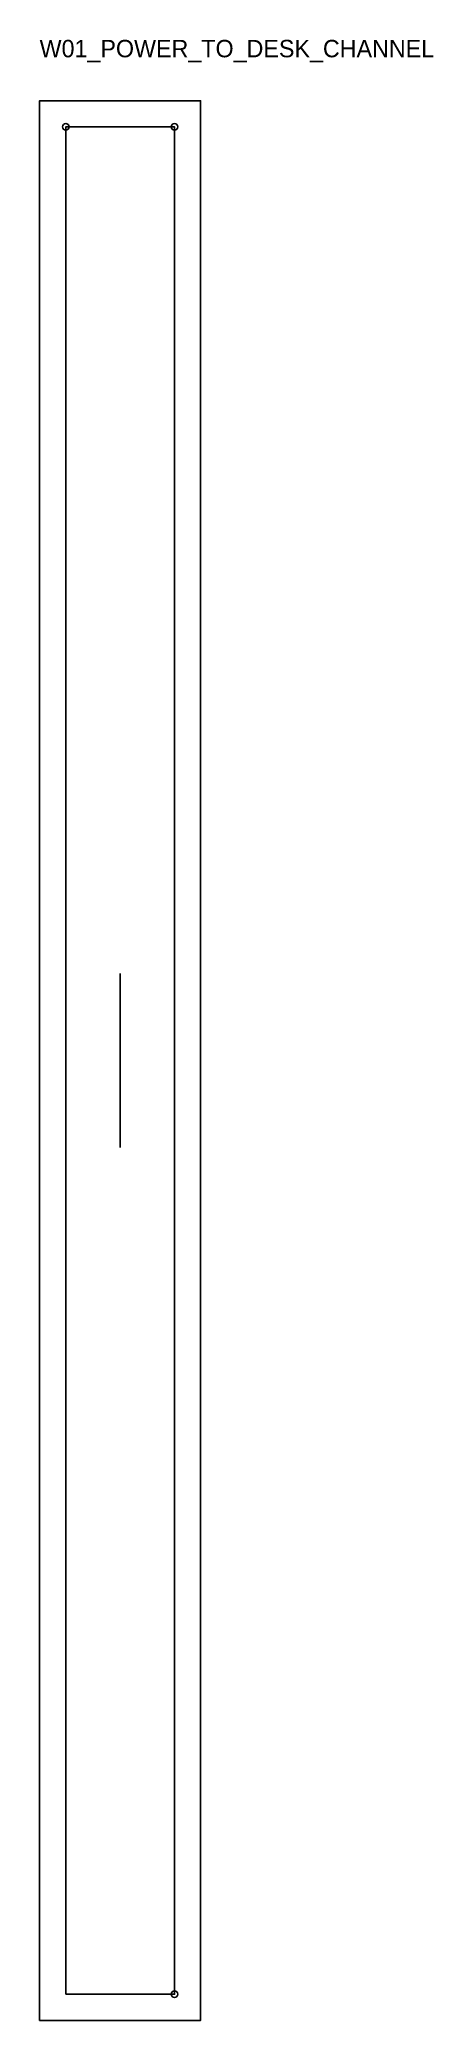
# Model space of a CAD drawing. Header units: millimetres. Extents: x -12 to 169, y -12 to 898.
import ezdxf

# ---------------------------------------------------------------- set-up
doc = ezdxf.new("R2010")
doc.units = ezdxf.units.MM
for name, color, linetype in [('CUT', 1, 'Continuous'), ('GRAIN', 3, 'Continuous'), ('ID', 7, 'Continuous'), ('NOTCH', 2, 'Continuous'), ('SEAM', 5, 'Continuous')]:
    doc.layers.add(name, color=color, linetype=linetype)

msp = doc.modelspace()

# ---------------------------------------------------------------- linework, layer by layer
at = {"layer": 'CUT'}
msp.add_lwpolyline([(-12, -12), (-12, 870.03), (62, 870.03), (62, -12), (-12, -12)], close=True, dxfattribs=at)
at = {"layer": 'GRAIN'}
msp.add_line((25, 389.01), (25, 469.01), dxfattribs=at)
at = {"layer": 'NOTCH'}
for centre in [(0, 858.03), (50, 858.03), (50, 858.03), (50, 0)]:
    msp.add_circle(centre, 1.5, dxfattribs=at)
at = {"layer": 'SEAM'}
msp.add_lwpolyline([(0, 0), (0, 858.03), (50, 858.03), (50, 0)], close=True, dxfattribs=at)

# ---------------------------------------------------------------- texts
at = {"layer": 'ID'}
msp.add_text('W01_POWER_TO_DESK_CHANNEL', height=8, dxfattribs=at).set_placement((-12, 890.03))

doc.saveas('drawing.dxf')
